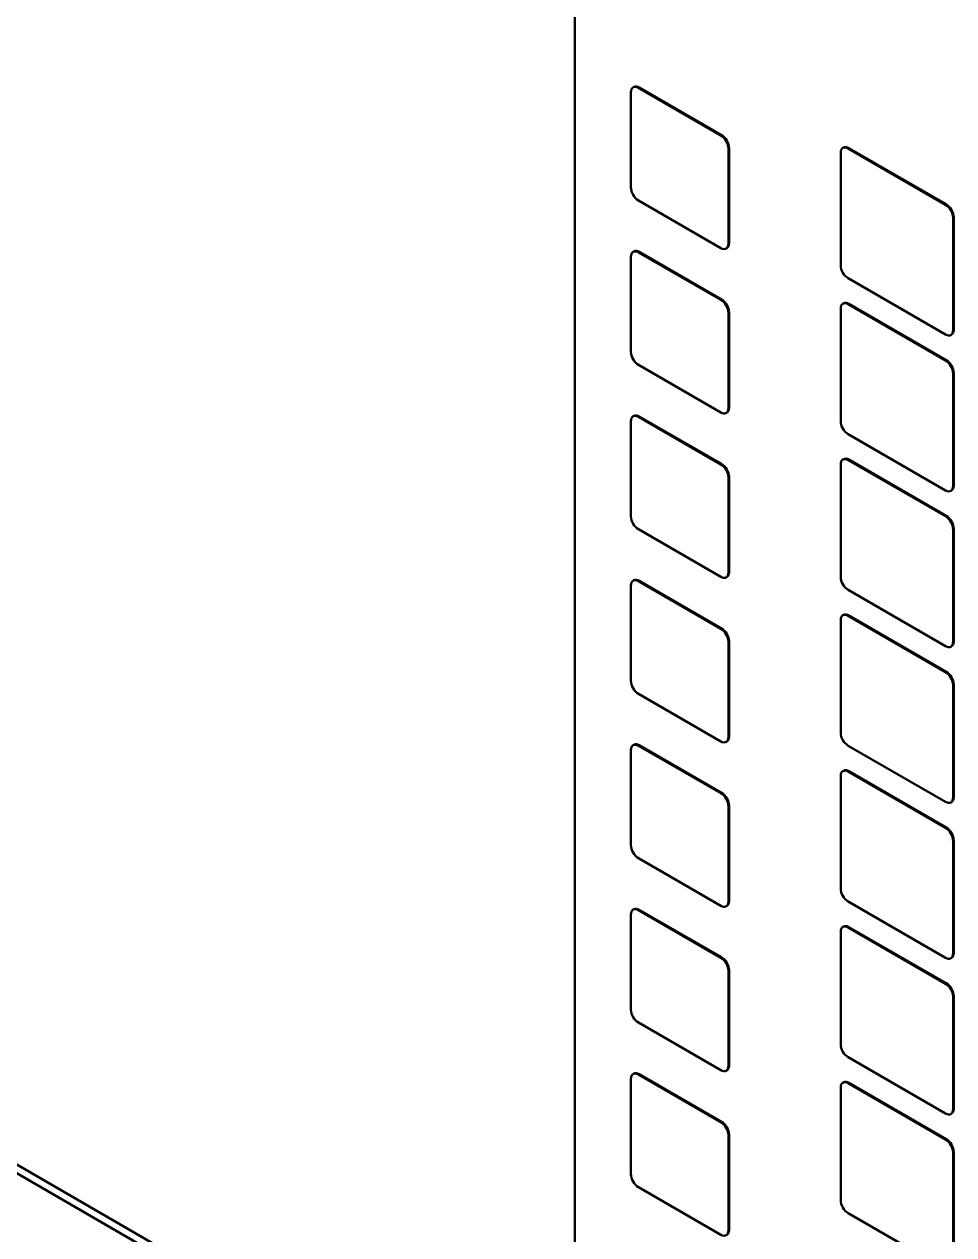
# Model space of a CAD drawing. Header units: millimetres. Extents: x 4735 to 8066, y 756 to 2595.
# Drawn here: x 6170.3 to 6258.1, y 2260.3 to 2374.5 of the extents above; entities that cross this region are included whole.
import ezdxf

# ---------------------------------------------------------------- set-up
doc = ezdxf.new("R2010")
doc.units = ezdxf.units.MM
doc.header["$LTSCALE"] = 1.8
doc.layers.add('외형선(ISO)', color=7, linetype='Continuous', lineweight=50)
doc.layers.add('좁은 외형선(ISO)', color=7, linetype='Continuous', lineweight=35)

msp = doc.modelspace()

# ---------------------------------------------------------------- linework, layer by layer
at = {"layer": '외형선(ISO)'}
for p, q in [((6222.322, 2386.72), (6222.322, 2235.668)), ((6227.903, 2368.562), (6227.832, 2368.521)), ((6227.625, 2359.082), (6227.625, 2368.063)), ((6228.332, 2368.471), (6236.111, 2363.981)), ((6228.403, 2368.512), (6236.181, 2364.022)), ((6247.702, 2362.846), (6247.631, 2362.806)), ((6236.818, 2362.756), (6236.818, 2353.775)), ((6236.888, 2362.797), (6236.888, 2353.815)), ((6247.424, 2351.733), (6247.424, 2362.348)), ((6248.131, 2362.756), (6257.324, 2357.449)), ((6248.202, 2362.797), (6257.395, 2357.49)), ((6236.111, 2353.366), (6228.332, 2357.857)), ((6258.031, 2356.224), (6258.031, 2345.61)), ((6258.102, 2356.265), (6258.102, 2345.65)), ((6227.903, 2353.048), (6227.832, 2353.008)), ((6228.332, 2352.958), (6236.111, 2348.467)), ((6228.403, 2352.999), (6236.181, 2348.508)), ((6236.681, 2353.358), (6236.611, 2353.317)), ((6227.625, 2343.568), (6227.625, 2352.55)), ((6257.324, 2345.201), (6248.131, 2350.509)), ((6247.702, 2348.149), (6247.631, 2348.109)), ((6248.131, 2348.059), (6257.324, 2342.752)), ((6248.202, 2348.1), (6257.395, 2342.793)), ((6236.818, 2347.243), (6236.818, 2338.261)), ((6236.888, 2347.283), (6236.888, 2338.302)), ((6247.424, 2337.036), (6247.424, 2347.651)), ((6257.895, 2345.193), (6257.824, 2345.152)), ((6236.111, 2337.853), (6228.332, 2342.344)), ((6258.031, 2341.527), (6258.031, 2330.913)), ((6258.102, 2341.568), (6258.102, 2330.953)), ((6236.681, 2337.844), (6236.611, 2337.803)), ((6222.322, 2236.485), (6048.798, 2336.669)), ((6227.625, 2328.055), (6227.625, 2337.036)), ((6227.903, 2337.535), (6227.832, 2337.494)), ((6228.332, 2337.445), (6236.111, 2332.954)), ((6228.403, 2337.485), (6236.181, 2332.995)), ((6222.322, 2235.668), (6048.091, 2336.261)), ((6257.324, 2330.504), (6248.131, 2335.812)), ((6247.702, 2333.452), (6247.631, 2333.412)), ((6248.131, 2333.362), (6257.324, 2328.055)), ((6248.202, 2333.403), (6257.395, 2328.096)), ((6247.424, 2322.339), (6247.424, 2332.954)), ((6236.818, 2331.729), (6236.818, 2322.748)), ((6236.888, 2331.77), (6236.888, 2322.789)), ((6257.895, 2330.496), (6257.824, 2330.455)), ((6236.111, 2322.339), (6228.332, 2326.83)), ((6258.031, 2326.83), (6258.031, 2316.216)), ((6258.102, 2326.871), (6258.102, 2316.257)), ((6227.903, 2322.022), (6227.832, 2321.981)), ((6228.332, 2321.931), (6236.111, 2317.44)), ((6228.403, 2321.972), (6236.181, 2317.481)), ((6236.681, 2322.331), (6236.611, 2322.29)), ((6227.625, 2312.541), (6227.625, 2321.523)), ((6257.324, 2315.807), (6248.131, 2321.115)), ((6247.702, 2318.756), (6247.631, 2318.715)), ((6248.131, 2318.665), (6257.324, 2313.358)), ((6248.202, 2318.706), (6257.395, 2313.399)), ((6247.424, 2307.643), (6247.424, 2318.257)), ((6236.818, 2316.216), (6236.818, 2307.234)), ((6236.888, 2316.257), (6236.888, 2307.275)), ((6257.895, 2315.799), (6257.824, 2315.758)), ((6258.031, 2312.133), (6258.031, 2301.519)), ((6258.102, 2312.174), (6258.102, 2301.56)), ((6236.111, 2306.826), (6228.332, 2311.317)), ((6227.625, 2297.028), (6227.625, 2306.01)), ((6227.903, 2306.508), (6227.832, 2306.467)), ((6228.332, 2306.418), (6236.111, 2301.927)), ((6228.403, 2306.459), (6236.181, 2301.968)), ((6236.681, 2306.817), (6236.611, 2306.776)), ((6257.324, 2301.111), (6248.131, 2306.418)), ((6247.424, 2292.946), (6247.424, 2303.56)), ((6247.702, 2304.059), (6247.631, 2304.018)), ((6248.131, 2303.968), (6257.324, 2298.661)), ((6248.202, 2304.009), (6257.395, 2298.702)), ((6236.818, 2300.702), (6236.818, 2291.721)), ((6236.888, 2300.743), (6236.888, 2291.762)), ((6257.895, 2301.102), (6257.824, 2301.061)), ((6258.031, 2297.436), (6258.031, 2286.822)), ((6258.102, 2297.477), (6258.102, 2286.863)), ((6236.111, 2291.313), (6228.332, 2295.803)), ((6227.903, 2290.995), (6227.832, 2290.954)), ((6228.332, 2290.904), (6236.111, 2286.414)), ((6228.403, 2290.945), (6236.181, 2286.454)), ((6236.681, 2291.304), (6236.611, 2291.263)), ((6257.324, 2286.414), (6248.131, 2291.721)), ((6227.625, 2281.515), (6227.625, 2290.496)), ((6247.424, 2278.249), (6247.424, 2288.863)), ((6247.702, 2289.362), (6247.631, 2289.321)), ((6248.131, 2289.271), (6257.324, 2283.964)), ((6248.202, 2289.312), (6257.395, 2284.005)), ((6257.895, 2286.405), (6257.824, 2286.364)), ((6236.818, 2285.189), (6236.818, 2276.207)), ((6236.888, 2285.23), (6236.888, 2276.248)), ((6258.031, 2282.739), (6258.031, 2272.125)), ((6258.102, 2282.78), (6258.102, 2272.166)), ((6236.111, 2275.799), (6228.332, 2280.29)), ((6257.324, 2271.717), (6248.131, 2277.024)), ((6227.625, 2266.001), (6227.625, 2274.983)), ((6227.903, 2275.481), (6227.832, 2275.44)), ((6228.332, 2275.391), (6236.111, 2270.9)), ((6228.403, 2275.432), (6236.181, 2270.941)), ((6236.681, 2275.79), (6236.611, 2275.75)), ((6247.424, 2263.552), (6247.424, 2274.166)), ((6247.702, 2274.665), (6247.631, 2274.624)), ((6248.131, 2274.574), (6257.324, 2269.267)), ((6248.202, 2274.615), (6257.395, 2269.308)), ((6257.895, 2271.708), (6257.824, 2271.667)), ((6236.818, 2269.675), (6236.818, 2260.694)), ((6236.888, 2269.716), (6236.888, 2260.735)), ((6258.102, 2268.083), (6258.102, 2257.469)), ((6258.031, 2268.042), (6258.031, 2257.428)), ((6236.111, 2260.286), (6228.332, 2264.776)), ((6257.324, 2257.02), (6248.131, 2262.327)), ((6236.681, 2260.277), (6236.611, 2260.236))]:
    msp.add_line(p, q, dxfattribs=at)
for centre, major_axis, start_param, end_param in [((6228.332, 2367.655), (-0.5, 0.866), 5.4977871, 7.0685835), ((6228.403, 2367.696), (-0.5, 0.866), 5.4977871, 6.2831853), ((6236.111, 2363.164), (0.5, -0.866), 0.7853982, 2.3561945), ((6236.181, 2363.205), (0.5, -0.866), 0.7853982, 2.3561945), ((6248.131, 2361.94), (-0.5, 0.866), 5.4977871, 7.0685835), ((6248.202, 2361.98), (-0.5, 0.866), 5.4977871, 6.2831853), ((6228.332, 2358.674), (-0.5, 0.866), 0.7853982, 2.3561945), ((6257.324, 2356.632), (0.5, -0.866), 0.7853982, 2.3561945), ((6257.395, 2356.673), (0.5, -0.866), 0.7853982, 2.3561945), ((6236.111, 2354.183), (0.5, -0.866), 5.4977871, 7.0685835), ((6236.181, 2354.224), (0.5, -0.866), 0, 0.7853982), ((6228.332, 2352.142), (-0.5, 0.866), 5.4977871, 7.0685835), ((6228.403, 2352.182), (-0.5, 0.866), 5.4977871, 6.2831853), ((6248.131, 2351.325), (-0.5, 0.866), 0.7853982, 2.3561945), ((6236.111, 2347.651), (0.5, -0.866), 0.7853982, 2.3561945), ((6236.181, 2347.692), (0.5, -0.866), 0.7853982, 2.3561945), ((6248.131, 2347.243), (-0.5, 0.866), 5.4977871, 7.0685835), ((6248.202, 2347.283), (-0.5, 0.866), 5.4977871, 6.2831853), ((6257.324, 2346.018), (0.5, -0.866), 5.4977871, 7.0685835), ((6257.395, 2346.059), (0.5, -0.866), 0, 0.7853982), ((6228.332, 2343.16), (-0.5, 0.866), 0.7853982, 2.3561945), ((6257.324, 2341.935), (0.5, -0.866), 0.7853982, 2.3561945), ((6257.395, 2341.976), (0.5, -0.866), 0.7853982, 2.3561945), ((6236.111, 2338.669), (0.5, -0.866), 5.4977871, 7.0685835), ((6236.181, 2338.71), (0.5, -0.866), 0, 0.7853982), ((6228.332, 2336.628), (-0.5, 0.866), 5.4977871, 7.0685835), ((6228.403, 2336.669), (-0.5, 0.866), 5.4977871, 6.2831853), ((6248.131, 2336.628), (-0.5, 0.866), 0.7853982, 2.3561945), ((6248.131, 2332.546), (-0.5, 0.866), 5.4977871, 7.0685835), ((6248.202, 2332.586), (-0.5, 0.866), 5.4977871, 6.2831853), ((6236.111, 2332.137), (0.5, -0.866), 0.7853982, 2.3561945), ((6236.181, 2332.178), (0.5, -0.866), 0.7853982, 2.3561945), ((6257.324, 2331.321), (0.5, -0.866), 5.4977871, 7.0685835), ((6257.395, 2331.362), (0.5, -0.866), 0, 0.7853982), ((6228.332, 2327.647), (-0.5, 0.866), 0.7853982, 2.3561945), ((6257.324, 2327.238), (0.5, -0.866), 0.7853982, 2.3561945), ((6257.395, 2327.279), (0.5, -0.866), 0.7853982, 2.3561945), ((6228.332, 2321.115), (-0.5, 0.866), 5.4977871, 7.0685835), ((6228.403, 2321.156), (-0.5, 0.866), 5.4977871, 6.2831853), ((6236.111, 2323.156), (0.5, -0.866), 5.4977871, 7.0685835), ((6236.181, 2323.197), (0.5, -0.866), 0, 0.7853982), ((6248.131, 2321.931), (-0.5, 0.866), 0.7853982, 2.3561945), ((6248.131, 2317.849), (-0.5, 0.866), 5.4977871, 7.0685835), ((6248.202, 2317.89), (-0.5, 0.866), 5.4977871, 6.2831853), ((6236.111, 2316.624), (0.5, -0.866), 0.7853982, 2.3561945), ((6236.181, 2316.665), (0.5, -0.866), 0.7853982, 2.3561945), ((6257.324, 2316.624), (0.5, -0.866), 5.4977871, 7.0685835), ((6257.395, 2316.665), (0.5, -0.866), 0, 0.7853982), ((6257.324, 2312.541), (0.5, -0.866), 0.7853982, 2.3561945), ((6257.395, 2312.582), (0.5, -0.866), 0.7853982, 2.3561945), ((6228.332, 2312.133), (-0.5, 0.866), 0.7853982, 2.3561945), ((6236.111, 2307.643), (0.5, -0.866), 5.4977871, 7.0685835), ((6236.181, 2307.683), (0.5, -0.866), 0, 0.7853982), ((6248.131, 2307.234), (-0.5, 0.866), 0.7853982, 2.3561945), ((6228.332, 2305.601), (-0.5, 0.866), 5.4977871, 7.0685835), ((6228.403, 2305.642), (-0.5, 0.866), 5.4977871, 6.2831853), ((6248.131, 2303.152), (-0.5, 0.866), 5.4977871, 7.0685835), ((6248.202, 2303.193), (-0.5, 0.866), 5.4977871, 6.2831853), ((6236.111, 2301.111), (0.5, -0.866), 0.7853982, 2.3561945), ((6236.181, 2301.151), (0.5, -0.866), 0.7853982, 2.3561945), ((6257.324, 2301.927), (0.5, -0.866), 5.4977871, 7.0685835), ((6257.395, 2301.968), (0.5, -0.866), 0, 0.7853982), ((6257.324, 2297.845), (0.5, -0.866), 0.7853982, 2.3561945), ((6257.395, 2297.885), (0.5, -0.866), 0.7853982, 2.3561945), ((6228.332, 2296.62), (-0.5, 0.866), 0.7853982, 2.3561945), ((6248.131, 2292.537), (-0.5, 0.866), 0.7853982, 2.3561945), ((6228.332, 2290.088), (-0.5, 0.866), 5.4977871, 7.0685835), ((6228.403, 2290.129), (-0.5, 0.866), 5.4977871, 6.2831853), ((6236.111, 2292.129), (0.5, -0.866), 5.4977871, 7.0685835), ((6236.181, 2292.17), (0.5, -0.866), 0, 0.7853982), ((6248.131, 2288.455), (-0.5, 0.866), 5.4977871, 7.0685835), ((6248.202, 2288.496), (-0.5, 0.866), 5.4977871, 6.2831853), ((6236.111, 2285.597), (0.5, -0.866), 0.7853982, 2.3561945), ((6236.181, 2285.638), (0.5, -0.866), 0.7853982, 2.3561945), ((6257.324, 2287.23), (0.5, -0.866), 5.4977871, 7.0685835), ((6257.395, 2287.271), (0.5, -0.866), 0, 0.7853982), ((6257.324, 2283.148), (0.5, -0.866), 0.7853982, 2.3561945), ((6257.395, 2283.188), (0.5, -0.866), 0.7853982, 2.3561945), ((6228.332, 2281.106), (-0.5, 0.866), 0.7853982, 2.3561945), ((6248.131, 2277.84), (-0.5, 0.866), 0.7853982, 2.3561945), ((6236.111, 2276.616), (0.5, -0.866), 5.4977871, 7.0685835), ((6236.181, 2276.656), (0.5, -0.866), 0, 0.7853982), ((6228.332, 2274.574), (-0.5, 0.866), 5.4977871, 7.0685835), ((6228.403, 2274.615), (-0.5, 0.866), 5.4977871, 6.2831853), ((6248.131, 2273.758), (-0.5, 0.866), 5.4977871, 7.0685835), ((6248.202, 2273.799), (-0.5, 0.866), 5.4977871, 6.2831853), ((6257.324, 2272.533), (0.5, -0.866), 5.4977871, 7.0685835), ((6257.395, 2272.574), (0.5, -0.866), 0, 0.7853982), ((6236.111, 2270.084), (0.5, -0.866), 0.7853982, 2.3561945), ((6236.181, 2270.124), (0.5, -0.866), 0.7853982, 2.3561945), ((6257.324, 2268.451), (0.5, -0.866), 0.7853982, 2.3561945), ((6257.395, 2268.491), (0.5, -0.866), 0.7853982, 2.3561945), ((6228.332, 2265.593), (-0.5, 0.866), 0.7853982, 2.3561945), ((6248.131, 2263.143), (-0.5, 0.866), 0.7853982, 2.3561945), ((6236.111, 2261.102), (0.5, -0.866), 5.4977871, 7.0685835), ((6236.181, 2261.143), (0.5, -0.866), 0, 0.7853982)]:
    msp.add_ellipse(centre, major_axis=major_axis, ratio=0.5773503, start_param=start_param, end_param=end_param, dxfattribs=at)
at = {"layer": '좁은 외형선(ISO)'}
for p, q in [((6228.403, 2368.512), (6228.332, 2368.471)), ((6236.181, 2364.022), (6236.111, 2363.981)), ((6236.888, 2362.797), (6236.818, 2362.756)), ((6248.202, 2362.797), (6248.131, 2362.756)), ((6257.395, 2357.49), (6257.324, 2357.449)), ((6258.102, 2356.265), (6258.031, 2356.224)), ((6236.888, 2353.815), (6236.818, 2353.775)), ((6228.403, 2352.999), (6228.332, 2352.958)), ((6236.181, 2348.508), (6236.111, 2348.467)), ((6248.202, 2348.1), (6248.131, 2348.059)), ((6236.888, 2347.283), (6236.818, 2347.243)), ((6258.102, 2345.65), (6258.031, 2345.61)), ((6257.395, 2342.793), (6257.324, 2342.752)), ((6258.102, 2341.568), (6258.031, 2341.527)), ((6236.888, 2338.302), (6236.818, 2338.261)), ((6228.403, 2337.485), (6228.332, 2337.445)), ((6248.202, 2333.403), (6248.131, 2333.362)), ((6236.181, 2332.995), (6236.111, 2332.954)), ((6236.888, 2331.77), (6236.818, 2331.729)), ((6258.102, 2330.953), (6258.031, 2330.913)), ((6257.395, 2328.096), (6257.324, 2328.055)), ((6258.102, 2326.871), (6258.031, 2326.83)), ((6228.403, 2321.972), (6228.332, 2321.931)), ((6236.888, 2322.789), (6236.818, 2322.748)), ((6248.202, 2318.706), (6248.131, 2318.665)), ((6236.181, 2317.481), (6236.111, 2317.44)), ((6236.888, 2316.257), (6236.818, 2316.216)), ((6258.102, 2316.257), (6258.031, 2316.216)), ((6257.395, 2313.399), (6257.324, 2313.358)), ((6258.102, 2312.174), (6258.031, 2312.133)), ((6236.888, 2307.275), (6236.818, 2307.234)), ((6228.403, 2306.459), (6228.332, 2306.418)), ((6248.202, 2304.009), (6248.131, 2303.968)), ((6236.181, 2301.968), (6236.111, 2301.927)), ((6258.102, 2301.56), (6258.031, 2301.519)), ((6236.888, 2300.743), (6236.818, 2300.702)), ((6257.395, 2298.702), (6257.324, 2298.661)), ((6258.102, 2297.477), (6258.031, 2297.436)), ((6228.403, 2290.945), (6228.332, 2290.904)), ((6236.888, 2291.762), (6236.818, 2291.721)), ((6248.202, 2289.312), (6248.131, 2289.271)), ((6236.181, 2286.454), (6236.111, 2286.414)), ((6258.102, 2286.863), (6258.031, 2286.822)), ((6236.888, 2285.23), (6236.818, 2285.189)), ((6257.395, 2284.005), (6257.324, 2283.964)), ((6258.102, 2282.78), (6258.031, 2282.739)), ((6236.888, 2276.248), (6236.818, 2276.207)), ((6228.403, 2275.432), (6228.332, 2275.391)), ((6248.202, 2274.615), (6248.131, 2274.574)), ((6258.102, 2272.166), (6258.031, 2272.125)), ((6236.181, 2270.941), (6236.111, 2270.9)), ((6236.888, 2269.716), (6236.818, 2269.675)), ((6257.395, 2269.308), (6257.324, 2269.267)), ((6258.102, 2268.083), (6258.031, 2268.042)), ((6236.888, 2260.735), (6236.818, 2260.694))]:
    msp.add_line(p, q, dxfattribs=at)

doc.saveas('drawing.dxf')
